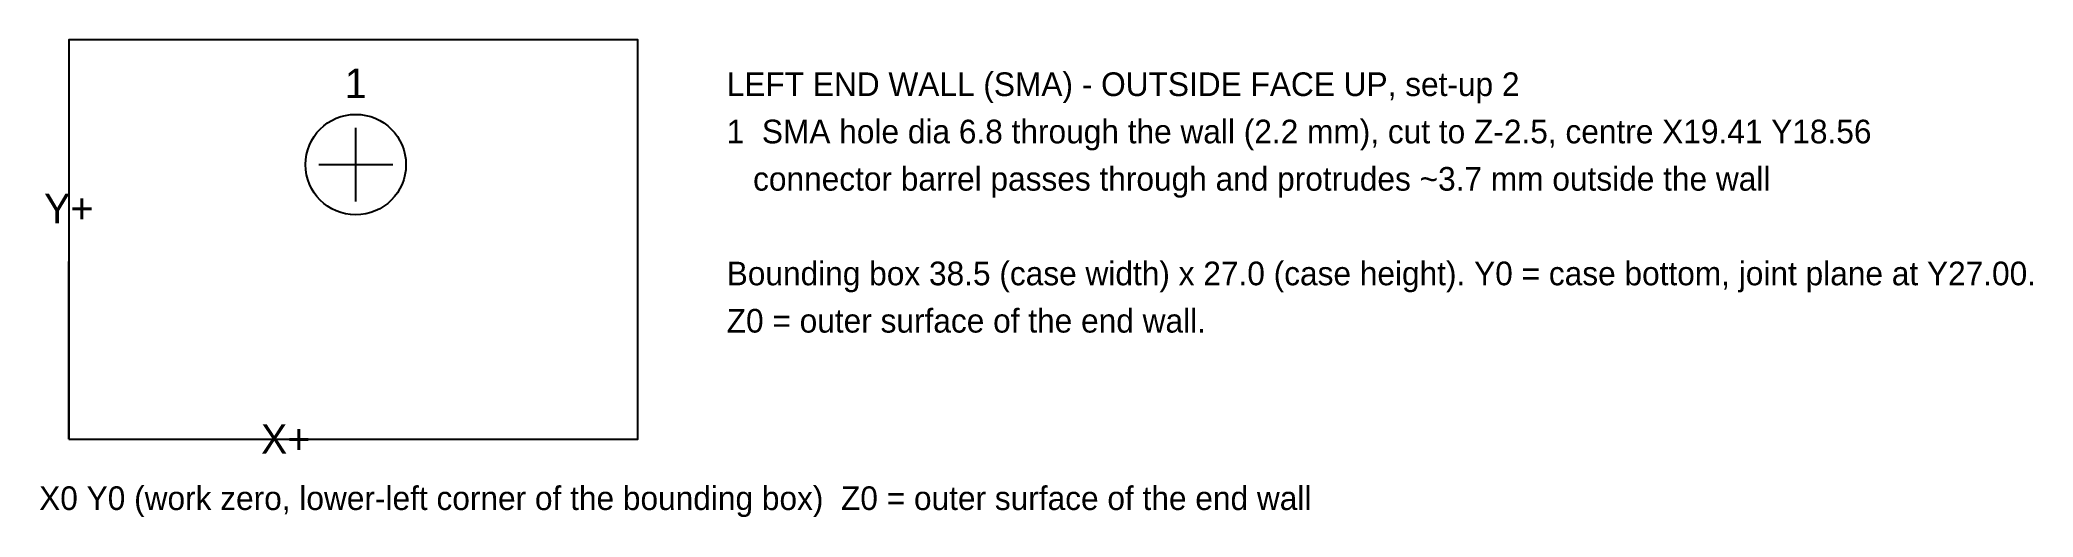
# Model space of a CAD drawing. Header units: millimetres. Extents: x -2 to 133, y -5 to 27.
import ezdxf
from ezdxf.enums import TextEntityAlignment as Align

# ---------------------------------------------------------------- set-up
doc = ezdxf.new("R2010")
doc.units = ezdxf.units.MM
for name, color, linetype in [('AXES', 2, 'Continuous'), ('CENTER', 3, 'Continuous'), ('CUT_THROUGH', 1, 'Continuous'), ('STOCK', 8, 'Continuous'), ('TEXT', 7, 'Continuous')]:
    doc.layers.add(name, color=color, linetype=linetype)

msp = doc.modelspace()

# ---------------------------------------------------------------- linework, layer by layer
at = {"layer": 'AXES'}
for q in [(0, 12), (12, 0)]:
    msp.add_line((0, 0), q, dxfattribs=at)
at = {"layer": 'CENTER'}
for p, q in [((19.41, 16.06), (19.41, 21.06)), ((16.91, 18.56), (21.91, 18.56))]:
    msp.add_line(p, q, dxfattribs=at)
at = {"layer": 'CUT_THROUGH'}
msp.add_circle((19.41, 18.56), 3.4, dxfattribs=at)
at = {"layer": 'STOCK'}
msp.add_lwpolyline([(0, 0), (38.5, 0), (38.5, 27), (0, 27)], close=True, dxfattribs=at)

# ---------------------------------------------------------------- texts
at = {"layer": 'TEXT'}
msp.add_text('1', height=2, dxfattribs=at).set_placement((19.41, 24.06), align=Align.MIDDLE_CENTER)
for s, height, p in [('LEFT END WALL (SMA) - OUTSIDE FACE UP, set-up 2', 1.6, (44.5, 24)), ('1  SMA hole dia 6.8 through the wall (2.2 mm), cut to Z-2.5, centre X19.41 Y18.56', 1.6, (44.5, 20.8)), ('   connector barrel passes through and protrudes ~3.7 mm outside the wall', 1.6, (44.5, 17.6)), ('Bounding box 38.5 (case width) x 27.0 (case height). Y0 = case bottom, joint plane at Y27.00.', 1.6, (44.5, 11.2)), ('Z0 = outer surface of the end wall.', 1.6, (44.5, 8)), ('X+', 2, (13, 0)), ('X0 Y0 (work zero, lower-left corner of the bounding box)  Z0 = outer surface of the end wall', 1.6, (-2, -4))]:
    msp.add_text(s, height=height, dxfattribs=at).set_placement(p, align=Align.MIDDLE_LEFT)
msp.add_text('Y+', height=2, dxfattribs=at).set_placement((0, 14), align=Align.BOTTOM_CENTER)

doc.saveas('drawing.dxf')
